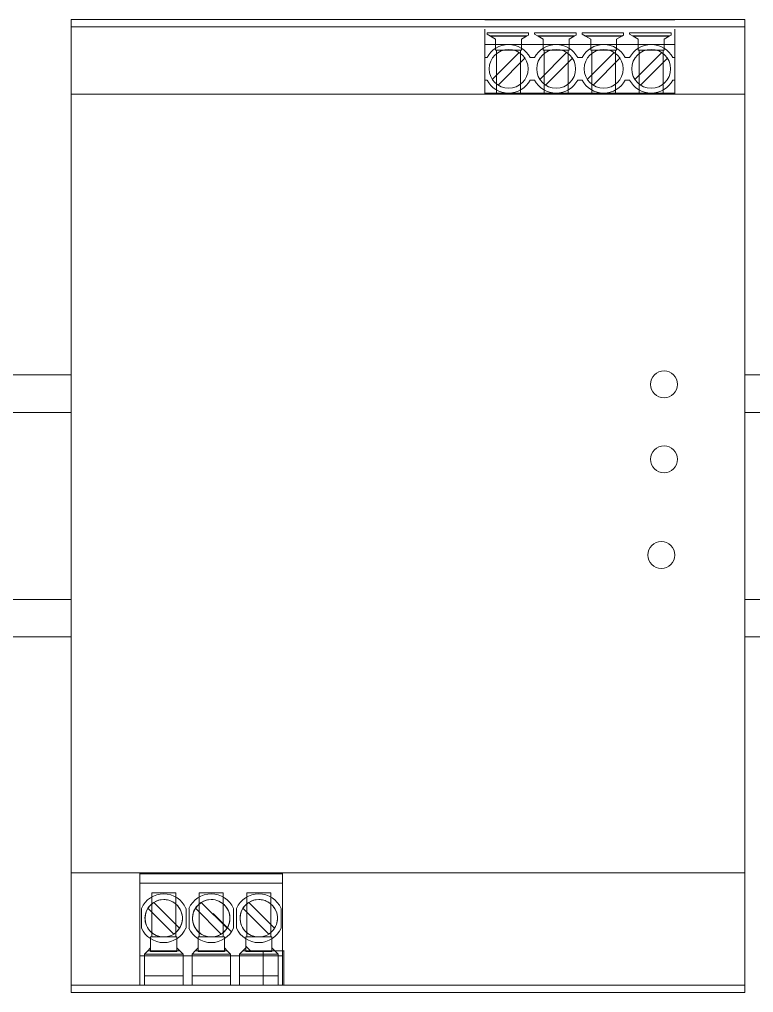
# Model space of a CAD drawing. Header units: millimetres. Extents: x 4137 to 6698, y 1400 to 3585.
# Drawn here: x 4629.2 to 4727.3, y 3200.8 to 3330.8 of the extents above; entities that cross this region are included whole.
import ezdxf

# ---------------------------------------------------------------- set-up
doc = ezdxf.new("R2010")
doc.units = ezdxf.units.MM
doc.layers.add('000-PI-Oprema', color=30, linetype='Continuous', lineweight=5)
doc.layers.add('000-SI-Oprema', color=30, linetype='Continuous', lineweight=0)
doc.layers.add('002-PI-Kabelska kanalica', color=150, linetype='Continuous')

msp = doc.modelspace()

# ---------------------------------------------------------------- linework, layer by layer
at = {"layer": '000-PI-Oprema', "color": 0, "linetype": 'ByBlock', "lineweight": 0}
for p, q in [((4636.13, 3330.78), (4636.13, 3320.78)), ((4636.13, 3330.78), (4636.13, 3330.78)), ((4636.13, 3330.78), (4691.38, 3330.78)), ((4638.63, 3330.78), (4638.63, 3330.78)), ((4638.63, 3330.78), (4638.63, 3330.78)), ((4638.63, 3330.78), (4638.63, 3330.78)), ((4638.63, 3330.78), (4638.63, 3330.78)), ((4638.63, 3330.78), (4638.63, 3330.78)), ((4638.63, 3330.78), (4638.63, 3330.78)), ((4638.63, 3330.78), (4638.63, 3330.78)), ((4638.63, 3330.78), (4638.63, 3330.78)), ((4638.63, 3330.78), (4638.63, 3330.78)), ((4638.63, 3330.78), (4638.63, 3330.78)), ((4638.63, 3330.78), (4638.63, 3330.78)), ((4638.63, 3330.78), (4638.63, 3330.78)), ((4638.63, 3330.78), (4638.63, 3330.78)), ((4638.63, 3330.78), (4638.63, 3330.78)), ((4688.86, 3330.78), (4688.86, 3330.78)), ((4688.86, 3330.78), (4688.86, 3330.78)), ((4691.38, 3330.78), (4691.38, 3330.78)), ((4716.78, 3330.78), (4691.38, 3330.78)), ((4691.38, 3330.75), (4691.38, 3330.75)), ((4691.38, 3330.75), (4716.78, 3330.75)), ((4691.68, 3330.75), (4691.68, 3330.75)), ((4697.23, 3330.75), (4697.23, 3330.75)), ((4698.03, 3330.75), (4698.03, 3330.75)), ((4703.58, 3330.75), (4703.58, 3330.75)), ((4704.38, 3330.75), (4704.38, 3330.75)), ((4709.93, 3330.75), (4709.93, 3330.75)), ((4710.73, 3330.75), (4710.73, 3330.75)), ((4716.28, 3330.75), (4716.28, 3330.75)), ((4716.78, 3330.78), (4726.13, 3330.78)), ((4716.78, 3330.78), (4716.78, 3330.78)), ((4716.78, 3330.75), (4716.78, 3330.75)), ((4723.63, 3330.78), (4723.63, 3330.78)), ((4723.63, 3330.78), (4723.63, 3330.78)), ((4723.63, 3330.78), (4723.63, 3330.78)), ((4723.63, 3330.78), (4723.63, 3330.78)), ((4723.63, 3330.78), (4723.63, 3330.78)), ((4723.63, 3330.78), (4723.63, 3330.78)), ((4723.63, 3330.78), (4723.63, 3330.78)), ((4723.63, 3330.78), (4723.63, 3330.78)), ((4723.63, 3330.78), (4723.63, 3330.78)), ((4723.63, 3330.78), (4723.63, 3330.78)), ((4723.63, 3330.78), (4723.63, 3330.78)), ((4723.63, 3330.78), (4723.63, 3330.78)), ((4726.13, 3330.78), (4726.13, 3330.78)), ((4726.13, 3330.78), (4726.13, 3320.78)), ((4636.13, 3329.78), (4636.13, 3329.78)), ((4726.13, 3329.78), (4636.13, 3329.78)), ((4691.38, 3327.44), (4691.38, 3329.5)), ((4716.78, 3329.5), (4716.78, 3327.44)), ((4726.13, 3329.78), (4726.13, 3329.78)), ((4691.68, 3328.81), (4691.68, 3328.99)), ((4697.23, 3328.99), (4691.68, 3328.99)), ((4691.68, 3328.81), (4691.68, 3328.81)), ((4691.68, 3328.81), (4692.14, 3328.55)), ((4697.03, 3328.58), (4692.09, 3328.58)), ((4692.14, 3328.55), (4692.83, 3328.15)), ((4696.97, 3328.55), (4692.14, 3328.55)), ((4692.83, 3328.15), (4692.83, 3328.15)), ((4692.83, 3326.68), (4692.83, 3328.15)), ((4696.28, 3328.15), (4696.97, 3328.55)), ((4696.28, 3328.15), (4696.28, 3326.68)), ((4696.28, 3328.15), (4696.28, 3328.15)), ((4696.97, 3328.55), (4697.23, 3328.7)), ((4697.23, 3328.99), (4697.23, 3328.7)), ((4697.23, 3328.7), (4697.23, 3328.7)), ((4698.03, 3328.81), (4698.03, 3328.99)), ((4703.58, 3328.99), (4698.03, 3328.99)), ((4698.03, 3328.81), (4698.03, 3328.81)), ((4698.03, 3328.81), (4698.49, 3328.55)), ((4703.38, 3328.58), (4698.44, 3328.58)), ((4698.49, 3328.55), (4699.18, 3328.15)), ((4703.32, 3328.55), (4698.49, 3328.55)), ((4699.18, 3326.68), (4699.18, 3328.15)), ((4699.18, 3328.15), (4699.18, 3328.15)), ((4702.63, 3328.15), (4703.32, 3328.55)), ((4702.63, 3328.15), (4702.63, 3328.15)), ((4702.63, 3328.15), (4702.63, 3326.68)), ((4703.32, 3328.55), (4703.58, 3328.7)), ((4703.58, 3328.99), (4703.58, 3328.7)), ((4703.58, 3328.7), (4703.58, 3328.7)), ((4704.38, 3328.81), (4704.38, 3328.99)), ((4709.93, 3328.99), (4704.38, 3328.99)), ((4704.38, 3328.81), (4704.38, 3328.81)), ((4704.38, 3328.81), (4704.84, 3328.55)), ((4709.73, 3328.58), (4704.79, 3328.58)), ((4704.84, 3328.55), (4705.53, 3328.15)), ((4709.67, 3328.55), (4704.84, 3328.55)), ((4705.53, 3326.68), (4705.53, 3328.15)), ((4705.53, 3328.15), (4705.53, 3328.15)), ((4708.98, 3328.15), (4709.67, 3328.55)), ((4708.98, 3328.15), (4708.98, 3328.15)), ((4708.98, 3328.15), (4708.98, 3326.68)), ((4709.67, 3328.55), (4709.93, 3328.7)), ((4709.93, 3328.99), (4709.93, 3328.7)), ((4709.93, 3328.7), (4709.93, 3328.7)), ((4710.73, 3328.81), (4710.73, 3328.99)), ((4716.28, 3328.99), (4710.73, 3328.99)), ((4710.73, 3328.81), (4710.73, 3328.81)), ((4710.73, 3328.81), (4711.19, 3328.55)), ((4716.08, 3328.58), (4711.14, 3328.58)), ((4711.19, 3328.55), (4711.88, 3328.15)), ((4716.02, 3328.55), (4711.19, 3328.55)), ((4711.88, 3326.68), (4711.88, 3328.15)), ((4711.88, 3328.15), (4711.88, 3328.15)), ((4715.33, 3328.15), (4716.02, 3328.55)), ((4715.33, 3328.15), (4715.33, 3328.15)), ((4715.33, 3328.15), (4715.33, 3326.68)), ((4716.02, 3328.55), (4716.28, 3328.7)), ((4716.28, 3328.99), (4716.28, 3328.7)), ((4716.28, 3328.7), (4716.28, 3328.7)), ((4716.78, 3327.44), (4691.38, 3327.44)), ((4691.38, 3327.44), (4691.38, 3325.68)), ((4716.78, 3325.68), (4716.78, 3327.44)), ((4691.38, 3325.68), (4691.38, 3322.68)), ((4691.38, 3325.68), (4691.38, 3325.68)), ((4691.38, 3325.68), (4691.67, 3325.68)), ((4691.67, 3325.68), (4691.67, 3325.68)), ((4692.37, 3322.77), (4695.96, 3326.36)), ((4692.83, 3326.68), (4692.83, 3326.68)), ((4696.28, 3326.68), (4692.83, 3326.68)), ((4692.96, 3326.68), (4692.96, 3320.88)), ((4692.96, 3326.68), (4692.96, 3326.68)), ((4696.74, 3325.59), (4693.15, 3321.99)), ((4695.96, 3326.36), (4695.96, 3326.36)), ((4696.16, 3320.88), (4696.16, 3326.68)), ((4696.16, 3326.68), (4696.16, 3326.68)), ((4696.28, 3326.68), (4696.28, 3326.68)), ((4696.74, 3325.59), (4696.74, 3325.59)), ((4697.44, 3325.68), (4697.44, 3325.68)), ((4697.44, 3325.68), (4698.02, 3325.68)), ((4698.02, 3325.68), (4698.02, 3325.68)), ((4698.72, 3322.77), (4702.31, 3326.36)), ((4702.63, 3326.68), (4699.18, 3326.68)), ((4699.18, 3326.68), (4699.18, 3326.68)), ((4699.31, 3326.68), (4699.31, 3326.68)), ((4699.31, 3326.68), (4699.31, 3320.88)), ((4703.09, 3325.59), (4699.5, 3321.99)), ((4702.31, 3326.36), (4702.31, 3326.36)), ((4702.51, 3326.68), (4702.51, 3326.68)), ((4702.51, 3320.88), (4702.51, 3326.68)), ((4702.63, 3326.68), (4702.63, 3326.68)), ((4703.09, 3325.59), (4703.09, 3325.59)), ((4703.79, 3325.68), (4703.79, 3325.68)), ((4703.79, 3325.68), (4704.37, 3325.68)), ((4704.37, 3325.68), (4704.37, 3325.68)), ((4705.07, 3322.77), (4708.66, 3326.36)), ((4708.98, 3326.68), (4705.53, 3326.68)), ((4705.53, 3326.68), (4705.53, 3326.68)), ((4705.66, 3326.68), (4705.66, 3326.68)), ((4705.66, 3326.68), (4705.66, 3320.88)), ((4709.44, 3325.59), (4705.85, 3321.99)), ((4708.66, 3326.36), (4708.66, 3326.36)), ((4708.86, 3326.68), (4708.86, 3326.68)), ((4708.86, 3320.88), (4708.86, 3326.68)), ((4708.98, 3326.68), (4708.98, 3326.68)), ((4709.44, 3325.59), (4709.44, 3325.59)), ((4710.14, 3325.68), (4710.72, 3325.68)), ((4710.14, 3325.68), (4710.14, 3325.68)), ((4710.72, 3325.68), (4710.72, 3325.68)), ((4711.42, 3322.77), (4715.01, 3326.36)), ((4715.33, 3326.68), (4711.88, 3326.68)), ((4711.88, 3326.68), (4711.88, 3326.68)), ((4712.01, 3326.68), (4712.01, 3326.68)), ((4712.01, 3326.68), (4712.01, 3320.88)), ((4715.79, 3325.59), (4712.2, 3321.99)), ((4715.01, 3326.36), (4715.01, 3326.36)), ((4715.21, 3326.68), (4715.21, 3326.68)), ((4715.21, 3320.88), (4715.21, 3326.68)), ((4715.33, 3326.68), (4715.33, 3326.68)), ((4715.79, 3325.59), (4715.79, 3325.59)), ((4716.49, 3325.68), (4716.78, 3325.68)), ((4716.49, 3325.68), (4716.49, 3325.68)), ((4716.78, 3325.68), (4716.78, 3322.68)), ((4716.78, 3325.68), (4716.78, 3325.68)), ((4691.96, 3324.18), (4691.96, 3324.18)), ((4697.16, 3324.18), (4697.16, 3324.18)), ((4698.31, 3324.18), (4698.31, 3324.18)), ((4703.51, 3324.18), (4703.51, 3324.18)), ((4704.66, 3324.18), (4704.66, 3324.18)), ((4709.86, 3324.18), (4709.86, 3324.18)), ((4711.01, 3324.18), (4711.01, 3324.18)), ((4716.21, 3324.18), (4716.21, 3324.18)), ((4691.38, 3322.68), (4691.38, 3322.68)), ((4691.38, 3320.93), (4691.38, 3322.68)), ((4691.67, 3322.68), (4691.38, 3322.68)), ((4691.67, 3322.68), (4691.67, 3322.68)), ((4692.37, 3322.77), (4692.37, 3322.77)), ((4693.15, 3321.99), (4693.15, 3321.99)), ((4697.44, 3322.68), (4697.44, 3322.68)), ((4698.02, 3322.68), (4697.44, 3322.68)), ((4698.02, 3322.68), (4698.02, 3322.68)), ((4698.72, 3322.77), (4698.72, 3322.77)), ((4699.5, 3321.99), (4699.5, 3321.99)), ((4703.79, 3322.68), (4703.79, 3322.68)), ((4704.37, 3322.68), (4703.79, 3322.68)), ((4704.37, 3322.68), (4704.37, 3322.68)), ((4705.07, 3322.77), (4705.07, 3322.77)), ((4705.85, 3321.99), (4705.85, 3321.99)), ((4710.14, 3322.68), (4710.14, 3322.68)), ((4710.72, 3322.68), (4710.14, 3322.68)), ((4710.72, 3322.68), (4710.72, 3322.68)), ((4711.42, 3322.77), (4711.42, 3322.77)), ((4712.2, 3321.99), (4712.2, 3321.99)), ((4716.49, 3322.68), (4716.49, 3322.68)), ((4716.78, 3322.68), (4716.49, 3322.68)), ((4716.78, 3322.68), (4716.78, 3322.68)), ((4716.78, 3322.68), (4716.78, 3320.93)), ((4636.13, 3320.78), (4636.13, 3320.78)), ((4636.13, 3320.78), (4726.13, 3320.78)), ((4638.63, 3320.78), (4638.63, 3320.78)), ((4644.63, 3320.78), (4644.63, 3320.78)), ((4645.63, 3320.78), (4645.63, 3320.78)), ((4651.63, 3320.78), (4651.63, 3320.78)), ((4652.63, 3320.78), (4652.63, 3320.78)), ((4658.63, 3320.78), (4658.63, 3320.78)), ((4659.63, 3320.78), (4659.63, 3320.78)), ((4665.63, 3320.78), (4665.63, 3320.78)), ((4666.63, 3320.78), (4666.63, 3320.78)), ((4672.63, 3320.78), (4672.63, 3320.78)), ((4673.63, 3320.78), (4673.63, 3320.78)), ((4679.63, 3320.78), (4679.63, 3320.78)), ((4680.63, 3320.78), (4680.63, 3320.78)), ((4686.63, 3320.78), (4686.63, 3320.78)), ((4691.38, 3320.78), (4691.38, 3320.93)), ((4694.56, 3320.93), (4691.38, 3320.93)), ((4691.38, 3320.78), (4691.38, 3320.78)), ((4692.96, 3320.88), (4692.96, 3320.88)), ((4692.96, 3320.88), (4696.16, 3320.88)), ((4700.91, 3320.93), (4694.56, 3320.93)), ((4696.16, 3320.88), (4696.16, 3320.88)), ((4699.31, 3320.88), (4699.31, 3320.88)), ((4699.31, 3320.88), (4702.51, 3320.88)), ((4707.26, 3320.93), (4700.91, 3320.93)), ((4702.51, 3320.88), (4702.51, 3320.88)), ((4705.66, 3320.88), (4705.66, 3320.88)), ((4705.66, 3320.88), (4708.86, 3320.88)), ((4713.61, 3320.93), (4707.26, 3320.93)), ((4708.86, 3320.88), (4708.86, 3320.88)), ((4712.01, 3320.88), (4712.01, 3320.88)), ((4712.01, 3320.88), (4715.21, 3320.88)), ((4716.78, 3320.93), (4713.61, 3320.93)), ((4715.21, 3320.88), (4715.21, 3320.88)), ((4716.78, 3320.93), (4716.78, 3320.78)), ((4716.78, 3320.78), (4716.78, 3320.78)), ((4726.13, 3320.78), (4726.13, 3320.78)), ((4726.13, 3320.78), (4726.13, 3216.78)), ((4713.53, 3282.03), (4713.53, 3282.03)), ((4717.13, 3282.03), (4717.13, 3282.03)), ((4713.53, 3272.02), (4713.53, 3272.02)), ((4717.13, 3272.02), (4717.13, 3272.02)), ((4713.17, 3259.23), (4713.17, 3259.23)), ((4716.77, 3259.23), (4716.77, 3259.23)), ((4636.13, 3216.78), (4636.13, 3200.78)), ((4636.13, 3216.78), (4636.13, 3216.78)), ((4636.13, 3216.78), (4726.13, 3216.78)), ((4645.31, 3216.78), (4645.31, 3216.78)), ((4645.31, 3216.78), (4645.31, 3216.63)), ((4645.31, 3216.63), (4645.31, 3216.63)), ((4645.31, 3216.63), (4645.31, 3216.63)), ((4645.31, 3215.4), (4645.31, 3216.63)), ((4645.31, 3216.63), (4664.36, 3216.63)), ((4664.36, 3216.78), (4664.36, 3216.78)), ((4664.36, 3216.63), (4664.36, 3216.78)), ((4664.36, 3216.63), (4664.36, 3216.63)), ((4664.36, 3216.63), (4664.36, 3216.63)), ((4664.36, 3216.63), (4664.36, 3215.4)), ((4667.53, 3216.78), (4667.53, 3216.78)), ((4673.53, 3216.78), (4673.53, 3216.78)), ((4676.53, 3216.78), (4676.53, 3216.78)), ((4726.13, 3216.78), (4726.13, 3200.78)), ((4726.13, 3216.78), (4726.13, 3216.78)), ((4645.31, 3205.68), (4645.31, 3215.4)), ((4664.36, 3215.4), (4645.31, 3215.4)), ((4664.36, 3215.4), (4664.36, 3205.68)), ((4646.88, 3214.08), (4646.88, 3214.08)), ((4646.88, 3214.08), (4646.88, 3208.2)), ((4650.08, 3214.08), (4646.88, 3214.08)), ((4650.08, 3214.08), (4650.08, 3214.08)), ((4650.08, 3214.08), (4650.08, 3208.2)), ((4653.23, 3214.08), (4653.23, 3214.08)), ((4656.43, 3214.08), (4653.23, 3214.08)), ((4653.23, 3214.08), (4653.23, 3208.2)), ((4656.43, 3214.08), (4656.43, 3208.2)), ((4656.43, 3214.08), (4656.43, 3214.08)), ((4659.58, 3214.08), (4659.58, 3214.08)), ((4662.78, 3214.08), (4659.58, 3214.08)), ((4659.58, 3214.08), (4659.58, 3208.2)), ((4662.78, 3214.08), (4662.78, 3208.2)), ((4662.78, 3214.08), (4662.78, 3214.08)), ((4650.59, 3209.36), (4647.15, 3212.81)), ((4647.15, 3212.81), (4650.6, 3209.36)), ((4647.15, 3212.81), (4647.15, 3212.81)), ((4648.48, 3213.2), (4648.48, 3213.2)), ((4649.16, 3213.11), (4649.16, 3213.1)), ((4649.44, 3213.01), (4649.44, 3213.01)), ((4653.5, 3212.81), (4653.5, 3212.81)), ((4653.5, 3212.81), (4656.94, 3209.36)), ((4653.5, 3212.81), (4656.95, 3209.36)), ((4654.83, 3213.2), (4654.83, 3213.2)), ((4655.79, 3213.01), (4655.79, 3213.01)), ((4659.85, 3212.81), (4659.85, 3212.81)), ((4659.85, 3212.81), (4663.3, 3209.36)), ((4659.85, 3212.81), (4663.29, 3209.36)), ((4661.18, 3213.2), (4661.18, 3213.2)), ((4661.86, 3213.11), (4661.86, 3213.1)), ((4662.14, 3213.01), (4662.14, 3213.01)), ((4645.51, 3212.01), (4645.51, 3209.39)), ((4645.51, 3212.01), (4645.51, 3212.01)), ((4649.82, 3208.59), (4646.37, 3212.03)), ((4646.37, 3212.03), (4646.37, 3212.03)), ((4649.82, 3208.59), (4646.37, 3212.03)), ((4651.46, 3212.01), (4651.46, 3212.01)), ((4651.46, 3209.39), (4651.46, 3212.01)), ((4651.86, 3212.01), (4651.86, 3209.39)), ((4651.86, 3212.01), (4651.86, 3212.01)), ((4652.72, 3212.03), (4652.72, 3212.03)), ((4656.17, 3208.59), (4652.72, 3212.03)), ((4656.17, 3208.59), (4652.72, 3212.03)), ((4655.07, 3211.34), (4655.07, 3211.34)), ((4655.07, 3211.34), (4657.53, 3208.88)), ((4657.81, 3212.01), (4657.81, 3212.01)), ((4657.81, 3209.39), (4657.81, 3212.01)), ((4658.21, 3212.01), (4658.21, 3212.01)), ((4658.21, 3212.01), (4658.21, 3209.39)), ((4659.07, 3212.03), (4659.07, 3212.03)), ((4662.52, 3208.59), (4659.07, 3212.03)), ((4662.52, 3208.59), (4659.07, 3212.03)), ((4664.16, 3212.01), (4664.16, 3212.01)), ((4664.16, 3209.39), (4664.16, 3212.01)), ((4645.51, 3209.39), (4645.51, 3209.39)), ((4647.49, 3208.4), (4647.48, 3208.41)), ((4649.82, 3208.58), (4649.82, 3208.59)), ((4649.82, 3208.58), (4649.82, 3208.59)), ((4649.82, 3208.58), (4649.82, 3208.58)), ((4650.6, 3209.36), (4650.59, 3209.36)), ((4650.6, 3209.36), (4650.6, 3209.36)), ((4651.46, 3209.39), (4651.46, 3209.39)), ((4651.86, 3209.39), (4651.86, 3209.39)), ((4653.84, 3208.4), (4653.83, 3208.41)), ((4656.17, 3208.58), (4656.17, 3208.59)), ((4656.17, 3208.58), (4656.17, 3208.59)), ((4656.17, 3208.58), (4656.17, 3208.58)), ((4656.94, 3209.36), (4656.95, 3209.36)), ((4656.95, 3209.36), (4656.95, 3209.36)), ((4657.81, 3209.39), (4657.81, 3209.39)), ((4658.21, 3209.39), (4658.21, 3209.39)), ((4660.19, 3208.4), (4660.18, 3208.41)), ((4662.52, 3208.58), (4662.52, 3208.59)), ((4662.52, 3208.58), (4662.52, 3208.59)), ((4662.52, 3208.58), (4662.52, 3208.58)), ((4663.29, 3209.36), (4663.3, 3209.36)), ((4663.3, 3209.36), (4663.3, 3209.36)), ((4664.16, 3209.39), (4664.16, 3209.39)), ((4646.73, 3208.2), (4646.73, 3208.2)), ((4650.23, 3208.2), (4646.73, 3208.2)), ((4646.73, 3206.73), (4646.73, 3208.2)), ((4646.88, 3208.2), (4646.88, 3208.2)), ((4647.81, 3208.29), (4647.81, 3208.29)), ((4648.48, 3208.2), (4648.48, 3208.2)), ((4650.08, 3208.2), (4650.08, 3208.2)), ((4650.23, 3208.2), (4650.23, 3208.2)), ((4650.23, 3208.2), (4650.23, 3206.73)), ((4653.08, 3206.73), (4653.08, 3208.2)), ((4653.08, 3208.2), (4656.58, 3208.2)), ((4653.08, 3208.2), (4653.08, 3208.2)), ((4653.23, 3208.2), (4653.23, 3208.2)), ((4654.16, 3208.29), (4654.16, 3208.29)), ((4654.83, 3208.2), (4654.83, 3208.2)), ((4656.43, 3208.2), (4656.43, 3208.2)), ((4656.58, 3208.2), (4656.58, 3206.73)), ((4656.58, 3208.2), (4656.58, 3208.2)), ((4659.43, 3206.73), (4659.43, 3208.2)), ((4659.43, 3208.2), (4662.93, 3208.2)), ((4659.43, 3208.2), (4659.43, 3208.2)), ((4659.58, 3208.2), (4659.58, 3208.2)), ((4660.51, 3208.29), (4660.51, 3208.29)), ((4661.18, 3208.2), (4661.18, 3208.2)), ((4662.78, 3208.2), (4662.78, 3208.2)), ((4662.93, 3208.2), (4662.93, 3206.73)), ((4662.93, 3208.2), (4662.93, 3208.2)), ((4646.34, 3206.34), (4645.91, 3205.91)), ((4645.91, 3205.91), (4645.91, 3205.9)), ((4645.91, 3205.91), (4645.91, 3205.91)), ((4645.91, 3205.9), (4651.06, 3205.9)), ((4645.91, 3205.9), (4645.91, 3201.78)), ((4646.73, 3206.73), (4646.34, 3206.34)), ((4646.34, 3206.34), (4650.62, 3206.34)), ((4646.73, 3206.28), (4646.73, 3206.73)), ((4646.73, 3206.73), (4646.73, 3206.73)), ((4646.73, 3206.28), (4650.23, 3206.28)), ((4650.23, 3206.73), (4650.62, 3206.34)), ((4650.23, 3206.28), (4650.23, 3206.73)), ((4650.23, 3206.73), (4650.23, 3206.73)), ((4650.62, 3206.34), (4651.06, 3205.91)), ((4651.06, 3205.91), (4651.06, 3205.91)), ((4651.06, 3205.91), (4651.06, 3205.9)), ((4651.06, 3205.9), (4651.06, 3201.78)), ((4652.69, 3206.34), (4652.26, 3205.91)), ((4652.26, 3205.91), (4652.26, 3205.91)), ((4652.26, 3205.91), (4652.26, 3205.9)), ((4652.26, 3205.9), (4652.26, 3201.78)), ((4652.26, 3205.9), (4657.41, 3205.9)), ((4653.08, 3206.73), (4652.69, 3206.34)), ((4652.69, 3206.34), (4656.97, 3206.34)), ((4653.08, 3206.73), (4653.08, 3206.73)), ((4653.08, 3206.28), (4653.08, 3206.73)), ((4653.08, 3206.28), (4656.58, 3206.28)), ((4656.58, 3206.73), (4656.97, 3206.34)), ((4656.58, 3206.73), (4656.58, 3206.73)), ((4656.58, 3206.28), (4656.58, 3206.73)), ((4656.97, 3206.34), (4657.41, 3205.91)), ((4657.41, 3205.91), (4657.41, 3205.9)), ((4657.41, 3205.91), (4657.41, 3205.91)), ((4657.41, 3205.9), (4657.41, 3201.78)), ((4659.04, 3206.34), (4658.61, 3205.91)), ((4658.61, 3205.91), (4658.61, 3205.91)), ((4658.61, 3205.91), (4658.61, 3205.9)), ((4658.61, 3205.9), (4658.61, 3201.78)), ((4658.61, 3205.9), (4663.76, 3205.9)), ((4659.43, 3206.73), (4659.04, 3206.34)), ((4659.04, 3206.34), (4663.32, 3206.34)), ((4659.43, 3206.98), (4660.07, 3206.34)), ((4659.43, 3206.73), (4659.43, 3206.73)), ((4659.43, 3206.28), (4659.43, 3206.73)), ((4659.43, 3206.28), (4662.93, 3206.28)), ((4660.07, 3206.34), (4661.75, 3206.34)), ((4660.07, 3206.34), (4660.07, 3206.34)), ((4661.75, 3201.78), (4661.75, 3206.34)), ((4664.51, 3206.34), (4661.75, 3206.34)), ((4662.93, 3206.73), (4663.32, 3206.34)), ((4662.93, 3206.73), (4662.93, 3206.73)), ((4662.93, 3206.28), (4662.93, 3206.73)), ((4663.32, 3206.34), (4663.76, 3205.91)), ((4663.76, 3205.91), (4663.76, 3205.91)), ((4663.76, 3205.91), (4663.76, 3205.9)), ((4663.76, 3205.9), (4663.76, 3201.78)), ((4664.51, 3206.34), (4664.51, 3201.78)), ((4664.51, 3206.34), (4664.57, 3206.34)), ((4664.57, 3206.34), (4664.57, 3206.34)), ((4645.31, 3201.78), (4645.31, 3205.68)), ((4645.31, 3205.68), (4645.31, 3205.68)), ((4645.31, 3205.68), (4664.36, 3205.68)), ((4664.36, 3205.68), (4664.36, 3205.68)), ((4664.36, 3205.68), (4664.36, 3201.78)), ((4651.06, 3203.03), (4645.91, 3203.03)), ((4657.41, 3203.03), (4652.26, 3203.03)), ((4663.76, 3203.03), (4658.61, 3203.03)), ((4636.13, 3201.78), (4636.13, 3201.78)), ((4636.13, 3201.78), (4726.13, 3201.78)), ((4726.13, 3200.78), (4636.13, 3200.78)), ((4645.31, 3201.78), (4645.31, 3201.78)), ((4664.36, 3201.78), (4645.31, 3201.78)), ((4645.31, 3201.78), (4645.31, 3201.78)), ((4664.36, 3201.78), (4664.36, 3201.78)), ((4664.36, 3201.78), (4664.36, 3201.78)), ((4685.71, 3201.78), (4717.46, 3201.78))]:
    msp.add_line(p, q, dxfattribs=at)
for centre, radius, start, end in [((4694.56, 3324.18), 3.25, 90, 152.5136), ((4694.56, 3324.18), 2.6, 0, 180), ((4694.56, 3324.18), 3.25, 27.4864, 90), ((4700.91, 3324.18), 3.25, 90, 152.5136), ((4700.91, 3324.18), 2.6, 0, 180), ((4700.91, 3324.18), 3.25, 27.4864, 90), ((4707.26, 3324.18), 3.25, 90, 152.5136), ((4707.26, 3324.18), 2.6, 0, 180), ((4707.26, 3324.18), 3.25, 27.4864, 90), ((4713.61, 3324.18), 3.25, 90, 152.5136), ((4713.61, 3324.18), 2.6, 0, 180), ((4713.61, 3324.18), 3.25, 27.4864, 90), ((4694.56, 3324.18), 2.6, 180, 0), ((4700.91, 3324.18), 2.6, 180, 0), ((4707.26, 3324.18), 2.6, 180, 0), ((4713.61, 3324.18), 2.6, 180, 0), ((4694.56, 3324.18), 3.25, 207.4864, 270), ((4694.56, 3324.18), 3.25, 270, 332.5136), ((4700.91, 3324.18), 3.25, 207.4864, 270), ((4700.91, 3324.18), 3.25, 270, 332.5136), ((4707.26, 3324.18), 3.25, 207.4864, 270), ((4707.26, 3324.18), 3.25, 270, 332.5136), ((4713.61, 3324.18), 3.25, 207.4864, 270), ((4713.61, 3324.18), 3.25, 270, 332.5136), ((4715.33, 3282.03), 1.8, 0, 180), ((4715.33, 3282.03), 1.8, 180, 0), ((4715.33, 3272.02), 1.8, 0, 180), ((4715.33, 3272.02), 1.8, 180, 0), ((4714.97, 3259.23), 1.8, 0, 180), ((4714.97, 3259.23), 1.8, 180, 0), ((4648.48, 3210.7), 3.25, 90, 156.2604), ((4648.48, 3210.7), 3.25, 23.7396, 90), ((4654.83, 3210.7), 3.25, 90, 156.2604), ((4654.83, 3210.7), 3.25, 23.7396, 90), ((4661.18, 3210.7), 3.25, 90, 156.2604), ((4661.18, 3210.7), 3.25, 23.7396, 90), ((4648.48, 3210.7), 2.5, 90, 270), ((4648.48, 3210.7), 2.5, 74.3479, 90), ((4648.48, 3210.7), 2.5, 66.5218, 74.3479), ((4648.48, 3210.7), 2.5, 302.291, 66.5218), ((4654.83, 3210.7), 2.5, 90, 270), ((4654.83, 3210.7), 2.5, 66.5218, 90), ((4654.83, 3210.7), 2.5, 270, 66.5218), ((4661.18, 3210.7), 2.5, 90, 270), ((4661.18, 3210.7), 2.5, 74.3479, 90), ((4661.18, 3210.7), 2.5, 66.5218, 74.3479), ((4661.18, 3210.7), 2.5, 302.291, 66.5218), ((4648.48, 3210.7), 3.25, 203.7396, 270), ((4648.48, 3210.7), 3.25, 270, 336.2604), ((4648.48, 3210.7), 2.5, 270, 302.291), ((4654.83, 3210.7), 3.25, 203.7396, 270), ((4654.83, 3210.7), 3.25, 270, 336.2604), ((4661.18, 3210.7), 3.25, 203.7396, 270), ((4661.18, 3210.7), 3.25, 270, 336.2604), ((4661.18, 3210.7), 2.5, 270, 302.291)]:
    msp.add_arc(centre, radius, start, end, dxfattribs=at)
for centre, start_param, end_param in [((4648.48, 3210.7), -2.18531, -1.741681), ((4648.48, 3210.7), -2.748893, -2.18531), ((4648.48, 3210.7), -3.022075, -2.748893), ((4648.48, 3210.7), 3.12605, 3.26111), ((4648.48, 3210.7), 3.124519, 3.12605), ((4648.48, 3210.7), 1.399912, 3.124519), ((4654.83, 3210.7), -2.18531, -1.741681), ((4654.83, 3210.7), -2.748893, -2.18531), ((4654.83, 3210.7), 3.12605, 3.534292), ((4654.83, 3210.7), 3.124519, 3.12605), ((4654.83, 3210.7), 1.399912, 3.124519), ((4661.18, 3210.7), -2.18531, -1.741681), ((4661.18, 3210.7), -2.748893, -2.18531), ((4661.18, 3210.7), -3.022075, -2.748893), ((4661.18, 3210.7), 3.12605, 3.26111), ((4661.18, 3210.7), 3.124519, 3.12605), ((4661.18, 3210.7), 1.399912, 3.124519), ((4648.48, 3210.7), -1.741681, -0.018604), ((4654.83, 3210.7), -1.741681, -0.018604), ((4661.18, 3210.7), -1.741681, -0.018604), ((4648.48, 3210.7), -0.017074, 0.392699), ((4648.48, 3210.7), 0.392699, 0.956283), ((4648.48, 3210.7), 0.956283, 1.399912), ((4654.83, 3210.7), -0.017074, 0.392699), ((4654.83, 3210.7), 0.392699, 0.956283), ((4654.83, 3210.7), 0.956283, 1.399912), ((4661.18, 3210.7), -0.017074, 0.392699), ((4661.18, 3210.7), 0.392699, 0.956283), ((4661.18, 3210.7), 0.956283, 1.399912)]:
    msp.add_ellipse(centre, major_axis=(-0.96, -2.31), ratio=1, start_param=start_param, end_param=end_param, dxfattribs=at)
at = {"layer": '000-SI-Oprema', "color": 0, "linetype": 'ByBlock', "lineweight": 0}
for p, q in [((4636.13, 3330.78), (4636.13, 3330.78)), ((4636.13, 3330.78), (4636.13, 3320.78)), ((4636.13, 3330.78), (4636.13, 3330.78)), ((4636.13, 3330.78), (4636.13, 3330.78)), ((4636.13, 3330.78), (4726.13, 3330.78)), ((4636.13, 3330.78), (4636.13, 3330.78)), ((4723.63, 3330.78), (4723.63, 3330.78)), ((4723.63, 3330.78), (4723.63, 3330.78)), ((4723.63, 3330.78), (4723.63, 3330.78)), ((4723.63, 3330.78), (4723.63, 3330.78)), ((4723.63, 3330.78), (4723.63, 3330.78)), ((4723.63, 3330.78), (4723.63, 3330.78)), ((4723.63, 3330.78), (4723.63, 3330.78)), ((4723.63, 3330.78), (4723.63, 3330.78)), ((4723.63, 3330.78), (4723.63, 3330.78)), ((4723.63, 3330.78), (4723.63, 3330.78)), ((4723.63, 3330.78), (4723.63, 3330.78)), ((4723.63, 3330.78), (4723.63, 3330.78)), ((4723.63, 3330.78), (4723.63, 3330.78)), ((4723.63, 3330.78), (4723.63, 3330.78)), ((4723.63, 3330.78), (4723.63, 3330.78)), ((4723.63, 3330.78), (4723.63, 3330.78)), ((4723.63, 3330.78), (4723.63, 3330.78)), ((4723.63, 3330.78), (4723.63, 3330.78)), ((4723.63, 3330.78), (4723.63, 3330.78)), ((4723.63, 3330.78), (4723.63, 3330.78)), ((4723.63, 3330.78), (4723.63, 3330.78)), ((4723.63, 3330.78), (4723.63, 3330.78)), ((4726.13, 3330.78), (4726.13, 3330.78)), ((4726.13, 3330.78), (4726.13, 3320.78)), ((4636.13, 3329.78), (4636.13, 3329.78)), ((4636.13, 3329.78), (4636.13, 3329.78)), ((4726.13, 3329.78), (4636.13, 3329.78)), ((4691.38, 3327.44), (4691.38, 3329.5)), ((4716.78, 3329.5), (4716.78, 3327.44)), ((4726.13, 3329.78), (4726.13, 3329.78)), ((4726.13, 3329.78), (4726.13, 3329.78)), ((4691.68, 3328.81), (4691.68, 3328.99)), ((4697.23, 3328.99), (4691.68, 3328.99)), ((4691.68, 3328.81), (4691.68, 3328.81)), ((4691.68, 3328.81), (4692.14, 3328.55)), ((4697.03, 3328.58), (4692.09, 3328.58)), ((4692.14, 3328.55), (4692.83, 3328.15)), ((4696.97, 3328.55), (4692.14, 3328.55)), ((4692.83, 3328.15), (4692.83, 3328.15)), ((4692.83, 3326.68), (4692.83, 3328.15)), ((4696.28, 3328.15), (4696.97, 3328.55)), ((4696.28, 3328.15), (4696.28, 3326.68)), ((4696.28, 3328.15), (4696.28, 3328.15)), ((4696.97, 3328.55), (4697.23, 3328.7)), ((4697.23, 3328.99), (4697.23, 3328.7)), ((4697.23, 3328.7), (4697.23, 3328.7)), ((4698.03, 3328.81), (4698.03, 3328.99)), ((4703.58, 3328.99), (4698.03, 3328.99)), ((4698.03, 3328.81), (4698.03, 3328.81)), ((4698.03, 3328.81), (4698.49, 3328.55)), ((4703.38, 3328.58), (4698.44, 3328.58)), ((4698.49, 3328.55), (4699.18, 3328.15)), ((4703.32, 3328.55), (4698.49, 3328.55)), ((4699.18, 3326.68), (4699.18, 3328.15)), ((4699.18, 3328.15), (4699.18, 3328.15)), ((4702.63, 3328.15), (4703.32, 3328.55)), ((4702.63, 3328.15), (4702.63, 3328.15)), ((4702.63, 3328.15), (4702.63, 3326.68)), ((4703.32, 3328.55), (4703.58, 3328.7)), ((4703.58, 3328.99), (4703.58, 3328.7)), ((4703.58, 3328.7), (4703.58, 3328.7)), ((4704.38, 3328.81), (4704.38, 3328.99)), ((4709.93, 3328.99), (4704.38, 3328.99)), ((4704.38, 3328.81), (4704.38, 3328.81)), ((4704.38, 3328.81), (4704.84, 3328.55)), ((4709.73, 3328.58), (4704.79, 3328.58)), ((4704.84, 3328.55), (4705.53, 3328.15)), ((4709.67, 3328.55), (4704.84, 3328.55)), ((4705.53, 3326.68), (4705.53, 3328.15)), ((4705.53, 3328.15), (4705.53, 3328.15)), ((4708.98, 3328.15), (4709.67, 3328.55)), ((4708.98, 3328.15), (4708.98, 3328.15)), ((4708.98, 3328.15), (4708.98, 3326.68)), ((4709.67, 3328.55), (4709.93, 3328.7)), ((4709.93, 3328.99), (4709.93, 3328.7)), ((4709.93, 3328.7), (4709.93, 3328.7)), ((4710.73, 3328.81), (4710.73, 3328.99)), ((4716.28, 3328.99), (4710.73, 3328.99)), ((4710.73, 3328.81), (4710.73, 3328.81)), ((4710.73, 3328.81), (4711.19, 3328.55)), ((4716.08, 3328.58), (4711.14, 3328.58)), ((4711.19, 3328.55), (4711.88, 3328.15)), ((4716.02, 3328.55), (4711.19, 3328.55)), ((4711.88, 3326.68), (4711.88, 3328.15)), ((4711.88, 3328.15), (4711.88, 3328.15)), ((4715.33, 3328.15), (4716.02, 3328.55)), ((4715.33, 3328.15), (4715.33, 3328.15)), ((4715.33, 3328.15), (4715.33, 3326.68)), ((4716.02, 3328.55), (4716.28, 3328.7)), ((4716.28, 3328.99), (4716.28, 3328.7)), ((4716.28, 3328.7), (4716.28, 3328.7)), ((4716.78, 3327.44), (4691.38, 3327.44)), ((4691.38, 3327.44), (4691.38, 3325.68)), ((4716.78, 3325.68), (4716.78, 3327.44)), ((4691.38, 3325.68), (4691.38, 3322.68)), ((4691.38, 3325.68), (4691.38, 3325.68)), ((4691.38, 3325.68), (4691.67, 3325.68)), ((4691.67, 3325.68), (4691.67, 3325.68)), ((4692.37, 3322.77), (4695.96, 3326.36)), ((4692.83, 3326.68), (4692.83, 3326.68)), ((4696.28, 3326.68), (4692.83, 3326.68)), ((4692.96, 3326.68), (4692.96, 3320.88)), ((4692.96, 3326.68), (4692.96, 3326.68)), ((4696.74, 3325.59), (4693.15, 3321.99)), ((4695.96, 3326.36), (4695.96, 3326.36)), ((4696.16, 3320.88), (4696.16, 3326.68)), ((4696.16, 3326.68), (4696.16, 3326.68)), ((4696.28, 3326.68), (4696.28, 3326.68)), ((4696.74, 3325.59), (4696.74, 3325.59)), ((4697.44, 3325.68), (4697.44, 3325.68)), ((4697.44, 3325.68), (4698.02, 3325.68)), ((4698.02, 3325.68), (4698.02, 3325.68)), ((4698.72, 3322.77), (4702.31, 3326.36)), ((4702.63, 3326.68), (4699.18, 3326.68)), ((4699.18, 3326.68), (4699.18, 3326.68)), ((4699.31, 3326.68), (4699.31, 3326.68)), ((4699.31, 3326.68), (4699.31, 3320.88)), ((4703.09, 3325.59), (4699.5, 3321.99)), ((4702.31, 3326.36), (4702.31, 3326.36)), ((4702.51, 3326.68), (4702.51, 3326.68)), ((4702.51, 3320.88), (4702.51, 3326.68)), ((4702.63, 3326.68), (4702.63, 3326.68)), ((4703.09, 3325.59), (4703.09, 3325.59)), ((4703.79, 3325.68), (4703.79, 3325.68)), ((4703.79, 3325.68), (4704.37, 3325.68)), ((4704.37, 3325.68), (4704.37, 3325.68)), ((4705.07, 3322.77), (4708.66, 3326.36)), ((4708.98, 3326.68), (4705.53, 3326.68)), ((4705.53, 3326.68), (4705.53, 3326.68)), ((4705.66, 3326.68), (4705.66, 3326.68)), ((4705.66, 3326.68), (4705.66, 3320.88)), ((4709.44, 3325.59), (4705.85, 3321.99)), ((4708.66, 3326.36), (4708.66, 3326.36)), ((4708.86, 3326.68), (4708.86, 3326.68)), ((4708.86, 3320.88), (4708.86, 3326.68)), ((4708.98, 3326.68), (4708.98, 3326.68)), ((4709.44, 3325.59), (4709.44, 3325.59)), ((4710.14, 3325.68), (4710.72, 3325.68)), ((4710.14, 3325.68), (4710.14, 3325.68)), ((4710.72, 3325.68), (4710.72, 3325.68)), ((4711.42, 3322.77), (4715.01, 3326.36)), ((4715.33, 3326.68), (4711.88, 3326.68)), ((4711.88, 3326.68), (4711.88, 3326.68)), ((4712.01, 3326.68), (4712.01, 3326.68)), ((4712.01, 3326.68), (4712.01, 3320.88)), ((4715.79, 3325.59), (4712.2, 3321.99)), ((4715.01, 3326.36), (4715.01, 3326.36)), ((4715.21, 3326.68), (4715.21, 3326.68)), ((4715.21, 3320.88), (4715.21, 3326.68)), ((4715.33, 3326.68), (4715.33, 3326.68)), ((4715.79, 3325.59), (4715.79, 3325.59)), ((4716.49, 3325.68), (4716.78, 3325.68)), ((4716.49, 3325.68), (4716.49, 3325.68)), ((4716.78, 3325.68), (4716.78, 3322.68)), ((4716.78, 3325.68), (4716.78, 3325.68)), ((4691.96, 3324.18), (4691.96, 3324.18)), ((4697.16, 3324.18), (4697.16, 3324.18)), ((4698.31, 3324.18), (4698.31, 3324.18)), ((4703.51, 3324.18), (4703.51, 3324.18)), ((4704.66, 3324.18), (4704.66, 3324.18)), ((4709.86, 3324.18), (4709.86, 3324.18)), ((4711.01, 3324.18), (4711.01, 3324.18)), ((4716.21, 3324.18), (4716.21, 3324.18)), ((4691.38, 3322.68), (4691.38, 3322.68)), ((4691.38, 3320.93), (4691.38, 3322.68)), ((4691.67, 3322.68), (4691.38, 3322.68)), ((4691.67, 3322.68), (4691.67, 3322.68)), ((4692.37, 3322.77), (4692.37, 3322.77)), ((4693.15, 3321.99), (4693.15, 3321.99)), ((4697.44, 3322.68), (4697.44, 3322.68)), ((4698.02, 3322.68), (4697.44, 3322.68)), ((4698.02, 3322.68), (4698.02, 3322.68)), ((4698.72, 3322.77), (4698.72, 3322.77)), ((4699.5, 3321.99), (4699.5, 3321.99)), ((4703.79, 3322.68), (4703.79, 3322.68)), ((4704.37, 3322.68), (4703.79, 3322.68)), ((4704.37, 3322.68), (4704.37, 3322.68)), ((4705.07, 3322.77), (4705.07, 3322.77)), ((4705.85, 3321.99), (4705.85, 3321.99)), ((4710.14, 3322.68), (4710.14, 3322.68)), ((4710.72, 3322.68), (4710.14, 3322.68)), ((4710.72, 3322.68), (4710.72, 3322.68)), ((4711.42, 3322.77), (4711.42, 3322.77)), ((4712.2, 3321.99), (4712.2, 3321.99)), ((4716.49, 3322.68), (4716.49, 3322.68)), ((4716.78, 3322.68), (4716.49, 3322.68)), ((4716.78, 3322.68), (4716.78, 3322.68)), ((4716.78, 3322.68), (4716.78, 3320.93)), ((4636.13, 3320.78), (4636.13, 3320.78)), ((4636.13, 3320.78), (4636.13, 3320.78)), ((4636.13, 3320.78), (4726.13, 3320.78)), ((4636.13, 3320.78), (4636.13, 3216.78)), ((4638.63, 3320.78), (4638.63, 3320.78)), ((4644.63, 3320.78), (4644.63, 3320.78)), ((4645.63, 3320.78), (4645.63, 3320.78)), ((4651.63, 3320.78), (4651.63, 3320.78)), ((4652.63, 3320.78), (4652.63, 3320.78)), ((4658.63, 3320.78), (4658.63, 3320.78)), ((4659.63, 3320.78), (4659.63, 3320.78)), ((4665.63, 3320.78), (4665.63, 3320.78)), ((4666.63, 3320.78), (4666.63, 3320.78)), ((4672.63, 3320.78), (4672.63, 3320.78)), ((4673.63, 3320.78), (4673.63, 3320.78)), ((4679.63, 3320.78), (4679.63, 3320.78)), ((4680.63, 3320.78), (4680.63, 3320.78)), ((4686.63, 3320.78), (4686.63, 3320.78)), ((4691.38, 3320.78), (4691.38, 3320.93)), ((4694.56, 3320.93), (4691.38, 3320.93)), ((4691.38, 3320.78), (4691.38, 3320.78)), ((4692.96, 3320.88), (4692.96, 3320.88)), ((4692.96, 3320.88), (4696.16, 3320.88)), ((4700.91, 3320.93), (4694.56, 3320.93)), ((4696.16, 3320.88), (4696.16, 3320.88)), ((4699.31, 3320.88), (4699.31, 3320.88)), ((4699.31, 3320.88), (4702.51, 3320.88)), ((4707.26, 3320.93), (4700.91, 3320.93)), ((4702.51, 3320.88), (4702.51, 3320.88)), ((4705.66, 3320.88), (4705.66, 3320.88)), ((4705.66, 3320.88), (4708.86, 3320.88)), ((4713.61, 3320.93), (4707.26, 3320.93)), ((4708.86, 3320.88), (4708.86, 3320.88)), ((4712.01, 3320.88), (4712.01, 3320.88)), ((4712.01, 3320.88), (4715.21, 3320.88)), ((4716.78, 3320.93), (4713.61, 3320.93)), ((4715.21, 3320.88), (4715.21, 3320.88)), ((4716.78, 3320.93), (4716.78, 3320.78)), ((4716.78, 3320.78), (4716.78, 3320.78)), ((4726.13, 3320.78), (4726.13, 3320.78)), ((4726.13, 3320.78), (4726.13, 3216.78)), ((4713.53, 3282.03), (4713.53, 3282.03)), ((4717.13, 3282.03), (4717.13, 3282.03)), ((4713.53, 3272.02), (4713.53, 3272.02)), ((4717.13, 3272.02), (4717.13, 3272.02)), ((4713.17, 3259.23), (4713.17, 3259.23)), ((4716.77, 3259.23), (4716.77, 3259.23)), ((4636.13, 3216.78), (4636.13, 3216.78)), ((4636.13, 3216.78), (4636.13, 3200.78)), ((4636.13, 3216.78), (4636.13, 3216.78)), ((4636.13, 3216.78), (4726.13, 3216.78)), ((4645.31, 3216.78), (4645.31, 3216.78)), ((4645.31, 3216.78), (4645.31, 3216.63)), ((4645.31, 3216.63), (4645.31, 3216.63)), ((4645.31, 3216.63), (4645.31, 3216.63)), ((4645.31, 3215.4), (4645.31, 3216.63)), ((4645.31, 3216.63), (4664.36, 3216.63)), ((4664.36, 3216.78), (4664.36, 3216.78)), ((4664.36, 3216.63), (4664.36, 3216.78)), ((4664.36, 3216.63), (4664.36, 3216.63)), ((4664.36, 3216.63), (4664.36, 3216.63)), ((4664.36, 3216.63), (4664.36, 3215.4)), ((4667.53, 3216.78), (4667.53, 3216.78)), ((4673.53, 3216.78), (4673.53, 3216.78)), ((4676.53, 3216.78), (4676.53, 3216.78)), ((4726.13, 3216.78), (4726.13, 3216.78)), ((4726.13, 3216.78), (4726.13, 3200.78)), ((4726.13, 3216.78), (4726.13, 3216.78)), ((4645.31, 3205.68), (4645.31, 3215.4)), ((4664.36, 3215.4), (4645.31, 3215.4)), ((4664.36, 3215.4), (4664.36, 3205.68)), ((4646.88, 3214.08), (4646.88, 3214.08)), ((4646.88, 3214.08), (4646.88, 3208.2)), ((4650.08, 3214.08), (4646.88, 3214.08)), ((4650.08, 3214.08), (4650.08, 3214.08)), ((4650.08, 3214.08), (4650.08, 3208.2)), ((4653.23, 3214.08), (4653.23, 3214.08)), ((4656.43, 3214.08), (4653.23, 3214.08)), ((4653.23, 3214.08), (4653.23, 3208.2)), ((4656.43, 3214.08), (4656.43, 3208.2)), ((4656.43, 3214.08), (4656.43, 3214.08)), ((4659.58, 3214.08), (4659.58, 3214.08)), ((4662.78, 3214.08), (4659.58, 3214.08)), ((4659.58, 3214.08), (4659.58, 3208.2)), ((4662.78, 3214.08), (4662.78, 3208.2)), ((4662.78, 3214.08), (4662.78, 3214.08)), ((4650.59, 3209.36), (4647.15, 3212.81)), ((4647.15, 3212.81), (4650.6, 3209.36)), ((4647.15, 3212.81), (4647.15, 3212.81)), ((4648.48, 3213.2), (4648.48, 3213.2)), ((4649.16, 3213.11), (4649.16, 3213.1)), ((4649.44, 3213.01), (4649.44, 3213.01)), ((4653.5, 3212.81), (4653.5, 3212.81)), ((4653.5, 3212.81), (4656.94, 3209.36)), ((4653.5, 3212.81), (4656.95, 3209.36)), ((4654.83, 3213.2), (4654.83, 3213.2)), ((4655.79, 3213.01), (4655.79, 3213.01)), ((4659.85, 3212.81), (4659.85, 3212.81)), ((4659.85, 3212.81), (4663.3, 3209.36)), ((4659.85, 3212.81), (4663.29, 3209.36)), ((4661.18, 3213.2), (4661.18, 3213.2)), ((4661.86, 3213.11), (4661.86, 3213.1)), ((4662.14, 3213.01), (4662.14, 3213.01)), ((4645.51, 3212.01), (4645.51, 3209.39)), ((4645.51, 3212.01), (4645.51, 3212.01)), ((4649.82, 3208.59), (4646.37, 3212.03)), ((4646.37, 3212.03), (4646.37, 3212.03)), ((4649.82, 3208.59), (4646.37, 3212.03)), ((4651.46, 3212.01), (4651.46, 3212.01)), ((4651.46, 3209.39), (4651.46, 3212.01)), ((4651.86, 3212.01), (4651.86, 3209.39)), ((4651.86, 3212.01), (4651.86, 3212.01)), ((4652.72, 3212.03), (4652.72, 3212.03)), ((4656.17, 3208.59), (4652.72, 3212.03)), ((4656.17, 3208.59), (4652.72, 3212.03)), ((4655.07, 3211.34), (4655.07, 3211.34)), ((4655.07, 3211.34), (4657.53, 3208.88)), ((4657.81, 3212.01), (4657.81, 3212.01)), ((4657.81, 3209.39), (4657.81, 3212.01)), ((4658.21, 3212.01), (4658.21, 3212.01)), ((4658.21, 3212.01), (4658.21, 3209.39)), ((4659.07, 3212.03), (4659.07, 3212.03)), ((4662.52, 3208.59), (4659.07, 3212.03)), ((4662.52, 3208.59), (4659.07, 3212.03)), ((4664.16, 3212.01), (4664.16, 3212.01)), ((4664.16, 3209.39), (4664.16, 3212.01)), ((4645.51, 3209.39), (4645.51, 3209.39)), ((4647.49, 3208.4), (4647.48, 3208.41)), ((4649.82, 3208.58), (4649.82, 3208.59)), ((4649.82, 3208.58), (4649.82, 3208.59)), ((4649.82, 3208.58), (4649.82, 3208.58)), ((4650.6, 3209.36), (4650.59, 3209.36)), ((4650.6, 3209.36), (4650.6, 3209.36)), ((4651.46, 3209.39), (4651.46, 3209.39)), ((4651.86, 3209.39), (4651.86, 3209.39)), ((4653.84, 3208.4), (4653.83, 3208.41)), ((4656.17, 3208.58), (4656.17, 3208.59)), ((4656.17, 3208.58), (4656.17, 3208.59)), ((4656.17, 3208.58), (4656.17, 3208.58)), ((4656.94, 3209.36), (4656.95, 3209.36)), ((4656.95, 3209.36), (4656.95, 3209.36)), ((4657.81, 3209.39), (4657.81, 3209.39)), ((4658.21, 3209.39), (4658.21, 3209.39)), ((4660.19, 3208.4), (4660.18, 3208.41)), ((4662.52, 3208.58), (4662.52, 3208.59)), ((4662.52, 3208.58), (4662.52, 3208.59)), ((4662.52, 3208.58), (4662.52, 3208.58)), ((4663.29, 3209.36), (4663.3, 3209.36)), ((4663.3, 3209.36), (4663.3, 3209.36)), ((4664.16, 3209.39), (4664.16, 3209.39)), ((4646.73, 3208.2), (4646.73, 3208.2)), ((4650.23, 3208.2), (4646.73, 3208.2)), ((4646.73, 3206.73), (4646.73, 3208.2)), ((4646.88, 3208.2), (4646.88, 3208.2)), ((4647.81, 3208.29), (4647.81, 3208.29)), ((4648.48, 3208.2), (4648.48, 3208.2)), ((4650.08, 3208.2), (4650.08, 3208.2)), ((4650.23, 3208.2), (4650.23, 3208.2)), ((4650.23, 3208.2), (4650.23, 3206.73)), ((4653.08, 3206.73), (4653.08, 3208.2)), ((4653.08, 3208.2), (4656.58, 3208.2)), ((4653.08, 3208.2), (4653.08, 3208.2)), ((4653.23, 3208.2), (4653.23, 3208.2)), ((4654.16, 3208.29), (4654.16, 3208.29)), ((4654.83, 3208.2), (4654.83, 3208.2)), ((4656.43, 3208.2), (4656.43, 3208.2)), ((4656.58, 3208.2), (4656.58, 3206.73)), ((4656.58, 3208.2), (4656.58, 3208.2)), ((4659.43, 3206.73), (4659.43, 3208.2)), ((4659.43, 3208.2), (4662.93, 3208.2)), ((4659.43, 3208.2), (4659.43, 3208.2)), ((4659.58, 3208.2), (4659.58, 3208.2)), ((4660.51, 3208.29), (4660.51, 3208.29)), ((4661.18, 3208.2), (4661.18, 3208.2)), ((4662.78, 3208.2), (4662.78, 3208.2)), ((4662.93, 3208.2), (4662.93, 3206.73)), ((4662.93, 3208.2), (4662.93, 3208.2)), ((4646.34, 3206.34), (4645.91, 3205.91)), ((4645.91, 3205.91), (4645.91, 3205.9)), ((4645.91, 3205.91), (4645.91, 3205.91)), ((4645.91, 3205.9), (4651.06, 3205.9)), ((4645.91, 3205.9), (4645.91, 3201.78)), ((4646.73, 3206.73), (4646.34, 3206.34)), ((4646.34, 3206.34), (4650.62, 3206.34)), ((4646.73, 3206.28), (4646.73, 3206.73)), ((4646.73, 3206.73), (4646.73, 3206.73)), ((4646.73, 3206.28), (4650.23, 3206.28)), ((4650.23, 3206.73), (4650.62, 3206.34)), ((4650.23, 3206.28), (4650.23, 3206.73)), ((4650.23, 3206.73), (4650.23, 3206.73)), ((4650.62, 3206.34), (4651.06, 3205.91)), ((4651.06, 3205.91), (4651.06, 3205.91)), ((4651.06, 3205.91), (4651.06, 3205.9)), ((4651.06, 3205.9), (4651.06, 3201.78)), ((4652.69, 3206.34), (4652.26, 3205.91)), ((4652.26, 3205.91), (4652.26, 3205.91)), ((4652.26, 3205.91), (4652.26, 3205.9)), ((4652.26, 3205.9), (4652.26, 3201.78)), ((4652.26, 3205.9), (4657.41, 3205.9)), ((4653.08, 3206.73), (4652.69, 3206.34)), ((4652.69, 3206.34), (4656.97, 3206.34)), ((4653.08, 3206.73), (4653.08, 3206.73)), ((4653.08, 3206.28), (4653.08, 3206.73)), ((4653.08, 3206.28), (4656.58, 3206.28)), ((4656.58, 3206.73), (4656.97, 3206.34)), ((4656.58, 3206.73), (4656.58, 3206.73)), ((4656.58, 3206.28), (4656.58, 3206.73)), ((4656.97, 3206.34), (4657.41, 3205.91)), ((4657.41, 3205.91), (4657.41, 3205.9)), ((4657.41, 3205.91), (4657.41, 3205.91)), ((4657.41, 3205.9), (4657.41, 3201.78)), ((4659.04, 3206.34), (4658.61, 3205.91)), ((4658.61, 3205.91), (4658.61, 3205.91)), ((4658.61, 3205.91), (4658.61, 3205.9)), ((4658.61, 3205.9), (4658.61, 3201.78)), ((4658.61, 3205.9), (4663.76, 3205.9)), ((4659.43, 3206.73), (4659.04, 3206.34)), ((4659.04, 3206.34), (4663.32, 3206.34)), ((4659.43, 3206.98), (4660.07, 3206.34)), ((4659.43, 3206.73), (4659.43, 3206.73)), ((4659.43, 3206.28), (4659.43, 3206.73)), ((4659.43, 3206.28), (4662.93, 3206.28)), ((4660.07, 3206.34), (4661.75, 3206.34)), ((4660.07, 3206.34), (4660.07, 3206.34)), ((4661.75, 3201.78), (4661.75, 3206.34)), ((4664.51, 3206.34), (4661.75, 3206.34)), ((4662.93, 3206.73), (4663.32, 3206.34)), ((4662.93, 3206.73), (4662.93, 3206.73)), ((4662.93, 3206.28), (4662.93, 3206.73)), ((4663.32, 3206.34), (4663.76, 3205.91)), ((4663.76, 3205.91), (4663.76, 3205.91)), ((4663.76, 3205.91), (4663.76, 3205.9)), ((4663.76, 3205.9), (4663.76, 3201.78)), ((4664.51, 3206.34), (4664.51, 3201.78)), ((4664.51, 3206.34), (4664.57, 3206.34)), ((4664.57, 3206.34), (4664.57, 3206.34)), ((4645.31, 3201.78), (4645.31, 3205.68)), ((4645.31, 3205.68), (4645.31, 3205.68)), ((4645.31, 3205.68), (4664.36, 3205.68)), ((4664.36, 3205.68), (4664.36, 3205.68)), ((4664.36, 3205.68), (4664.36, 3201.78)), ((4651.06, 3203.03), (4645.91, 3203.03)), ((4657.41, 3203.03), (4652.26, 3203.03)), ((4663.76, 3203.03), (4658.61, 3203.03)), ((4636.13, 3201.78), (4636.13, 3201.78)), ((4636.13, 3201.78), (4636.13, 3201.78)), ((4636.13, 3201.78), (4726.13, 3201.78)), ((4726.13, 3200.78), (4636.13, 3200.78)), ((4645.31, 3201.78), (4645.31, 3201.78)), ((4664.36, 3201.78), (4645.31, 3201.78)), ((4645.31, 3201.78), (4645.31, 3201.78)), ((4664.36, 3201.78), (4664.36, 3201.78)), ((4664.36, 3201.78), (4664.36, 3201.78)), ((4685.71, 3201.78), (4717.46, 3201.78))]:
    msp.add_line(p, q, dxfattribs=at)
for points in [[(4636.13, 3330.78), (4636.13, 3330.78)], [(4723.63, 3330.78), (4723.63, 3330.78)]]:
    msp.add_lwpolyline(points, close=True, dxfattribs=at)
for centre, radius, start, end in [((4694.56, 3324.18), 3.25, 90, 152.5136), ((4694.56, 3324.18), 2.6, 0, 180), ((4694.56, 3324.18), 3.25, 27.4864, 90), ((4700.91, 3324.18), 3.25, 90, 152.5136), ((4700.91, 3324.18), 2.6, 0, 180), ((4700.91, 3324.18), 3.25, 27.4864, 90), ((4707.26, 3324.18), 3.25, 90, 152.5136), ((4707.26, 3324.18), 2.6, 0, 180), ((4707.26, 3324.18), 3.25, 27.4864, 90), ((4713.61, 3324.18), 3.25, 90, 152.5136), ((4713.61, 3324.18), 2.6, 0, 180), ((4713.61, 3324.18), 3.25, 27.4864, 90), ((4694.56, 3324.18), 2.6, 180, 0), ((4700.91, 3324.18), 2.6, 180, 0), ((4707.26, 3324.18), 2.6, 180, 0), ((4713.61, 3324.18), 2.6, 180, 0), ((4694.56, 3324.18), 3.25, 207.4864, 270), ((4694.56, 3324.18), 3.25, 270, 332.5136), ((4700.91, 3324.18), 3.25, 207.4864, 270), ((4700.91, 3324.18), 3.25, 270, 332.5136), ((4707.26, 3324.18), 3.25, 207.4864, 270), ((4707.26, 3324.18), 3.25, 270, 332.5136), ((4713.61, 3324.18), 3.25, 207.4864, 270), ((4713.61, 3324.18), 3.25, 270, 332.5136), ((4715.33, 3282.03), 1.8, 0, 180), ((4715.33, 3282.03), 1.8, 180, 0), ((4715.33, 3272.02), 1.8, 0, 180), ((4715.33, 3272.02), 1.8, 180, 0), ((4714.97, 3259.23), 1.8, 0, 180), ((4714.97, 3259.23), 1.8, 180, 0), ((4648.48, 3210.7), 3.25, 90, 156.2604), ((4648.48, 3210.7), 3.25, 23.7396, 90), ((4654.83, 3210.7), 3.25, 90, 156.2604), ((4654.83, 3210.7), 3.25, 23.7396, 90), ((4661.18, 3210.7), 3.25, 90, 156.2604), ((4661.18, 3210.7), 3.25, 23.7396, 90), ((4648.48, 3210.7), 2.5, 90, 270), ((4648.48, 3210.7), 2.5, 74.3479, 90), ((4648.48, 3210.7), 2.5, 66.5218, 74.3479), ((4648.48, 3210.7), 2.5, 302.291, 66.5218), ((4654.83, 3210.7), 2.5, 90, 270), ((4654.83, 3210.7), 2.5, 66.5218, 90), ((4654.83, 3210.7), 2.5, 270, 66.5218), ((4661.18, 3210.7), 2.5, 90, 270), ((4661.18, 3210.7), 2.5, 74.3479, 90), ((4661.18, 3210.7), 2.5, 66.5218, 74.3479), ((4661.18, 3210.7), 2.5, 302.291, 66.5218), ((4648.48, 3210.7), 3.25, 203.7396, 270), ((4648.48, 3210.7), 3.25, 270, 336.2604), ((4648.48, 3210.7), 2.5, 270, 302.291), ((4654.83, 3210.7), 3.25, 203.7396, 270), ((4654.83, 3210.7), 3.25, 270, 336.2604), ((4661.18, 3210.7), 3.25, 203.7396, 270), ((4661.18, 3210.7), 3.25, 270, 336.2604), ((4661.18, 3210.7), 2.5, 270, 302.291)]:
    msp.add_arc(centre, radius, start, end, dxfattribs=at)
for centre, start_param, end_param in [((4648.48, 3210.7), -2.18531, -1.741681), ((4648.48, 3210.7), -2.748893, -2.18531), ((4648.48, 3210.7), -3.022075, -2.748893), ((4648.48, 3210.7), 3.12605, 3.26111), ((4648.48, 3210.7), 3.124519, 3.12605), ((4648.48, 3210.7), 1.399912, 3.124519), ((4654.83, 3210.7), -2.18531, -1.741681), ((4654.83, 3210.7), -2.748893, -2.18531), ((4654.83, 3210.7), 3.12605, 3.534292), ((4654.83, 3210.7), 3.124519, 3.12605), ((4654.83, 3210.7), 1.399912, 3.124519), ((4661.18, 3210.7), -2.18531, -1.741681), ((4661.18, 3210.7), -2.748893, -2.18531), ((4661.18, 3210.7), -3.022075, -2.748893), ((4661.18, 3210.7), 3.12605, 3.26111), ((4661.18, 3210.7), 3.124519, 3.12605), ((4661.18, 3210.7), 1.399912, 3.124519), ((4648.48, 3210.7), -1.741681, -0.018604), ((4654.83, 3210.7), -1.741681, -0.018604), ((4661.18, 3210.7), -1.741681, -0.018604), ((4648.48, 3210.7), -0.017074, 0.392699), ((4648.48, 3210.7), 0.392699, 0.956283), ((4648.48, 3210.7), 0.956283, 1.399912), ((4654.83, 3210.7), -0.017074, 0.392699), ((4654.83, 3210.7), 0.392699, 0.956283), ((4654.83, 3210.7), 0.956283, 1.399912), ((4661.18, 3210.7), -0.017074, 0.392699), ((4661.18, 3210.7), 0.392699, 0.956283), ((4661.18, 3210.7), 0.956283, 1.399912)]:
    msp.add_ellipse(centre, major_axis=(-0.96, -2.31), ratio=1, start_param=start_param, end_param=end_param, dxfattribs=at)
at = {"layer": '002-PI-Kabelska kanalica', "color": 0, "linetype": 'ByBlock', "lineweight": 0, "ltscale": 0.25}
for p, q in [((4621.13, 3283.28), (4636.13, 3283.28)), ((4726.13, 3283.28), (4731.13, 3283.28)), ((4621.13, 3278.28), (4636.13, 3278.28)), ((4726.13, 3278.28), (4731.13, 3278.28)), ((4636.13, 3253.28), (4621.13, 3253.28)), ((4621.13, 3253.28), (4636.13, 3253.28)), ((4731.13, 3253.28), (4726.13, 3253.28)), ((4726.13, 3253.28), (4731.13, 3253.28)), ((4636.13, 3248.28), (4621.13, 3248.28)), ((4731.13, 3248.28), (4726.13, 3248.28))]:
    msp.add_line(p, q, dxfattribs=at)

doc.saveas('drawing.dxf')
